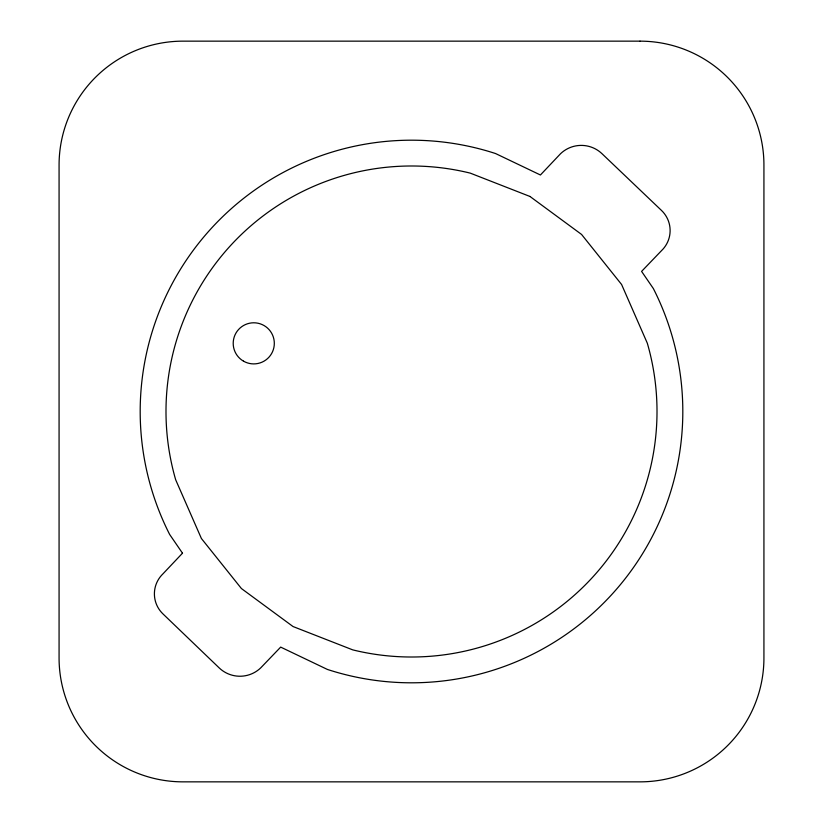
<?xml version="1.0" encoding="UTF-8"?>
<svg xmlns="http://www.w3.org/2000/svg" width="823" height="823" viewBox="0 0 823 823"><rect width="100%" height="100%" fill="white"/><g stroke="black" fill="none" stroke-linecap="round" stroke-linejoin="round"><path stroke-width="1.23" d="M182.5 553.19L162.903 573.909A27.694 27.694 0 0 0 162.903 613.845L219.155 667.875A30.009 30.009 0 0 0 260.726 667.875L280.674 647.104L327.42 669.449A271.312 271.312 0 0 0 653.359 288.554L641.59 271.395L661.589 250.573A27.756 27.756 0 0 0 661.589 210.534L601.911 153.613A30.009 30.009 0 0 0 560.648 153.613L540.423 174.99L495.58 153.551A271.312 271.312 0 0 0 169.641 534.446L182.5 553.19M640.016 41.15L182.984 41.15A123.913 123.913 0 0 0 59.071 165.063L59.071 657.937A123.913 123.913 0 0 0 182.984 781.85L640.016 781.85A123.913 123.913 0 0 0 763.929 657.937L763.929 165.063A123.913 123.913 0 0 0 640.016 41.15M529.961 196.46L470.262 173.128A245.511 245.511 0 0 0 175.68 479.788L201.398 538.499L241.427 588.548L293.039 626.54L352.738 649.872A245.511 245.511 0 0 0 647.32 343.212L621.602 284.501L581.573 234.452L529.961 196.46M243.485 361.143A20.544 20.544 0 0 0 274.316 343.345A20.544 20.544 0 0 0 243.485 325.548A20.544 20.544 0 0 0 243.485 361.143"/></g></svg>
